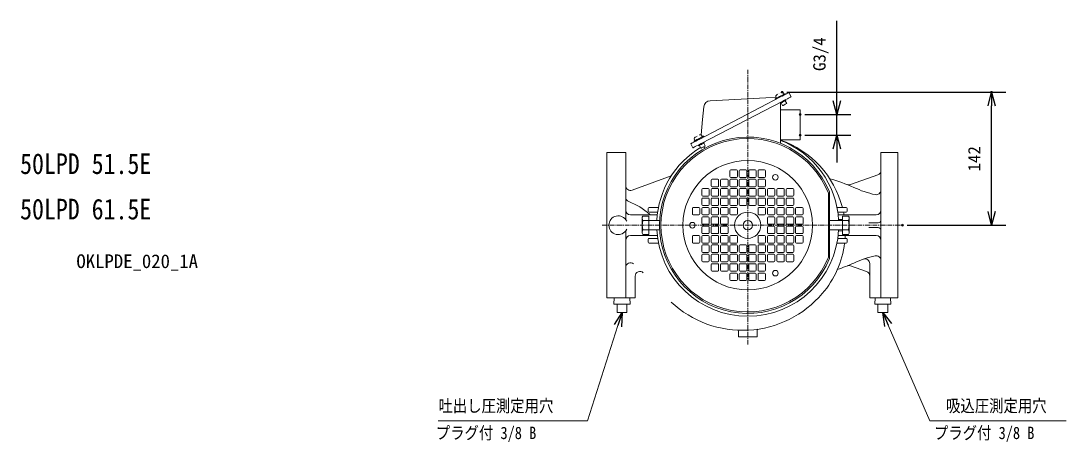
# Model space of a CAD drawing. Units: millimetres at full size. Extents: x -2521 to 910, y -642 to 642.
# Drawn here: x -769 to 345, y 116 to 565 of the extents above; entities that cross this region are included whole.
import ezdxf
from ezdxf.enums import TextEntityAlignment as Align

# ---------------------------------------------------------------- set-up
doc = ezdxf.new("R2010")
doc.units = ezdxf.units.MM
doc.header["$LTSCALE"] = 4
doc.header["$PDMODE"] = 32
doc.header["$PDSIZE"] = 2
doc.linetypes.add('USER1', pattern=[2, 1.25, -0.25, 0.25, -0.25])
doc.layers.add('0-0_0', color=7, linetype='Continuous')
doc.layers.add('0-1_SIZE', color=7, linetype='Continuous')
for name, color, linetype, lineweight in [('0-2_NOTE', 7, 'Continuous', 18), ('0-3_DETAIL', 7, 'Continuous', 18), ('0-4_Defpoints', 7, 'Continuous', 18)]:
    doc.layers.add(name, color=color, linetype=linetype, lineweight=lineweight)
doc.styles.add('ＭＳ ゴシック', font='')
doc.styles.get('ＭＳ ゴシック').set_extended_font_data('MS Gothic')

# ---------------------------------------------------------------- blocks, each defined once
blk = doc.blocks.new('_OPEN30')
at = {"layer": '0-0_0'}
blk.add_line((0, 0), (-1, 0), dxfattribs=at)
blk.add_lwpolyline([(-1, 0.2679), (0, 0), (-1, -0.2679)], dxfattribs=at)
blk = doc.blocks.new('D5')
at = {"layer": '0-1_SIZE'}
for p, q in [((957.362, 1131.343), (1190.562, 1131.343)), ((1175.562, 1004.179), (1175.562, 1116.843)), ((1085.562, 989.679), (1190.562, 989.679))]:
    blk.add_line(p, q, dxfattribs=at)
at = {"layer": '0-4_Defpoints'}
for p in [(952.362, 1131.343), (1175.562, 1131.343), (1080.562, 989.679)]:
    blk.add_point(p, dxfattribs=at)
at = {"layer": '0-1_SIZE', "xscale": 14.5, "yscale": 14.5}
for p, rotation in [((1175.562, 1131.343), 90), ((1175.562, 989.679), 270)]:
    blk.add_blockref('_OPEN30', p, dxfattribs=dict(at, rotation=rotation))
at = {"layer": '0-1_SIZE', "style": 'ＭＳ ゴシック'}
blk.add_text('142', height=13.2, rotation=90, dxfattribs=at).set_placement((1167.562, 1047.011), align=Align.BOTTOM_LEFT)
blk = doc.blocks.new('D8')
at = {"layer": '0-1_SIZE'}
for p, q in [((1010.543, 1122.187), (1010.543, 1207.467)), ((976.562, 1107.687), (1025.543, 1107.687)), ((1010.543, 1085.687), (1010.543, 1107.687)), ((976.562, 1085.687), (1025.543, 1085.687)), ((1010.543, 1071.187), (1010.543, 1056.687))]:
    blk.add_line(p, q, dxfattribs=at)
at = {"layer": '0-4_Defpoints'}
for p in [(971.562, 1107.687), (1010.543, 1107.687), (971.562, 1085.687)]:
    blk.add_point(p, dxfattribs=at)
at = {"layer": '0-1_SIZE', "xscale": 14.5, "yscale": 14.5}
for p, rotation in [((1010.543, 1107.687), 270), ((1010.543, 1085.687), 90)]:
    blk.add_blockref('_OPEN30', p, dxfattribs=dict(at, rotation=rotation))
at = {"layer": '0-1_SIZE', "style": 'ＭＳ ゴシック'}
blk.add_text('G3/4', height=13.2, rotation=90, dxfattribs=at).set_placement((1002.543, 1154.077), align=Align.BOTTOM_LEFT)

msp = doc.modelspace()

# ---------------------------------------------------------------- linework, layer by layer
at = {"layer": '0-2_NOTE', "color": 3}
for p, q in [((-132.826, 240.209), (-165.061, 138.686)), ((155.334, 240.727), (199.616, 138.686)), ((-324.352, 138.686), (-165.061, 138.686)), ((344.899, 138.686), (199.616, 138.686))]:
    msp.add_line(p, q, dxfattribs=at)
at = {"layer": '0-3_DETAIL', "color": 4, "linetype": 'USER1'}
for p, q in [((5.562, 220.175), (5.562, 512.827)), ((-149.438, 347.179), (170.562, 347.179))]:
    msp.add_line(p, q, dxfattribs=at)
at = {"layer": '0-3_DETAIL'}
for p, q in [((-46.322, 438.678), (40.605, 483.93)), ((42.913, 479.495), (-44.014, 434.243)), ((24.939, 482.855), (-34.355, 479.907)), ((35.897, 483.399), (24.939, 482.855)), ((35.283, 481.159), (34.913, 481.869)), ((36.244, 482.562), (35.489, 484.384)), ((38.311, 487.148), (38.248, 487.27)), ((39.149, 487.742), (39.212, 487.621)), ((41.01, 488.566), (41.016, 488.554)), ((43.167, 488.381), (44.227, 486.717)), ((45.547, 479.851), (47.07, 476.924)), ((45.557, 487.41), (45.927, 486.7)), ((-41.162, 473.433), (-42.534, 459.73)), ((40.562, 434.42), (40.562, 477.256)), ((40.562, 470.187), (61.562, 470.187)), ((42.635, 474.615), (41.111, 477.542)), ((61.562, 438.187), (61.562, 470.187)), ((-42.534, 459.73), (-44.159, 443.488)), ((-51.644, 435.908), (-52.014, 436.618)), ((-50.683, 437.31), (-51.438, 439.133)), ((-48.616, 441.897), (-48.679, 442.019)), ((-47.778, 442.491), (-47.715, 442.37)), ((-45.917, 443.315), (-45.911, 443.302)), ((-43.76, 443.13), (-42.7, 441.466)), ((-41.381, 434.599), (-39.857, 431.672)), ((-41.37, 442.159), (-41, 441.449)), ((61.562, 438.187), (40.562, 438.187)), ((-144.438, 424.679), (-144.438, 269.679)), ((-144.438, 424.679), (-124.438, 424.679)), ((-124.438, 424.679), (-124.438, 353.179)), ((-55.192, 434.061), (-52.884, 429.626)), ((-44.292, 429.364), (-45.816, 432.291)), ((165.562, 424.679), (165.562, 269.679)), ((-13.438, 405.176), (-13.438, 399.176)), ((-12.438, 406.176), (-6.438, 406.176)), ((-5.438, 405.176), (-5.438, 399.176)), ((-3.438, 405.179), (-3.438, 399.179)), ((-2.438, 406.179), (3.562, 406.179)), ((4.562, 405.179), (4.562, 399.179)), ((6.562, 405.179), (6.562, 399.179)), ((13.562, 406.179), (7.562, 406.179)), ((14.562, 405.179), (14.562, 399.179)), ((16.562, 405.176), (16.562, 399.176)), ((23.562, 406.176), (17.562, 406.176)), ((24.562, 405.176), (24.562, 399.176)), ((-117.728, 384.621), (-75.894, 399.847)), ((-33.438, 395.179), (-33.438, 389.179)), ((-32.438, 396.179), (-26.438, 396.179)), ((-25.438, 395.179), (-25.438, 389.179)), ((-23.438, 395.179), (-23.438, 389.179)), ((-22.438, 396.179), (-16.438, 396.179)), ((-15.438, 395.179), (-15.438, 389.179)), ((-13.438, 395.179), (-13.438, 389.179)), ((-12.438, 398.176), (-6.438, 398.176)), ((-12.438, 396.179), (-6.438, 396.179)), ((-5.438, 395.179), (-5.438, 389.179)), ((-3.438, 395.179), (-3.438, 389.179)), ((-2.438, 398.179), (3.562, 398.179)), ((-2.438, 396.179), (3.562, 396.179)), ((4.562, 395.179), (4.562, 389.179)), ((6.562, 395.179), (6.562, 389.179)), ((13.562, 398.179), (7.562, 398.179)), ((13.562, 396.179), (7.562, 396.179)), ((14.562, 395.179), (14.562, 389.179)), ((16.562, 395.179), (16.562, 389.179)), ((23.562, 398.176), (17.562, 398.176)), ((23.562, 396.179), (17.562, 396.179)), ((24.562, 395.179), (24.562, 389.179)), ((115.268, 390.425), (144.272, 400.981)), ((-43.438, 385.179), (-43.438, 379.179)), ((-42.438, 386.179), (-36.438, 386.179)), ((-35.438, 385.179), (-35.438, 379.179)), ((-33.438, 385.179), (-33.438, 379.179)), ((-32.438, 388.179), (-26.438, 388.179)), ((-32.438, 386.179), (-26.438, 386.179)), ((-25.438, 385.179), (-25.438, 379.179)), ((-23.438, 385.179), (-23.438, 379.179)), ((-22.438, 388.179), (-16.438, 388.179)), ((-22.438, 386.179), (-16.438, 386.179)), ((-15.438, 385.179), (-15.438, 379.179)), ((-13.438, 385.179), (-13.438, 379.179)), ((-12.438, 388.179), (-6.438, 388.179)), ((-12.438, 386.179), (-6.438, 386.179)), ((-5.438, 385.179), (-5.438, 379.179)), ((-3.438, 385.179), (-3.438, 379.179)), ((-2.438, 388.179), (3.562, 388.179)), ((-2.438, 386.179), (3.562, 386.179)), ((4.562, 385.179), (4.562, 379.179)), ((6.562, 385.179), (6.562, 379.179)), ((13.562, 388.179), (7.562, 388.179)), ((13.562, 386.179), (7.562, 386.179)), ((14.562, 385.179), (14.562, 379.179)), ((16.562, 385.179), (16.562, 379.179)), ((23.562, 388.179), (17.562, 388.179)), ((23.562, 386.179), (17.562, 386.179)), ((24.562, 385.179), (24.562, 379.179)), ((26.562, 385.179), (26.562, 379.179)), ((33.562, 386.179), (27.562, 386.179)), ((34.562, 385.179), (34.562, 379.179)), ((36.562, 385.179), (36.562, 379.179)), ((43.562, 386.179), (37.562, 386.179)), ((44.562, 379.179), (44.562, 385.179)), ((46.562, 385.179), (46.562, 379.179)), ((53.562, 386.179), (47.562, 386.179)), ((54.562, 379.179), (54.562, 385.179)), ((91.53, 313.138), (91.53, 381.212)), ((92.568, 311.601), (92.555, 382.79)), ((-43.438, 375.179), (-43.438, 369.179)), ((-42.438, 378.179), (-36.438, 378.179)), ((-42.438, 376.179), (-36.438, 376.179)), ((-42.438, 368.179), (-36.438, 368.179)), ((-35.438, 375.179), (-35.438, 369.179)), ((-33.438, 375.179), (-33.438, 369.179)), ((-32.438, 378.179), (-26.438, 378.179)), ((-32.438, 376.179), (-26.438, 376.179)), ((-32.438, 368.179), (-26.438, 368.179)), ((-25.438, 375.179), (-25.438, 369.179)), ((-23.438, 375.179), (-23.438, 369.179)), ((-22.438, 378.179), (-16.438, 378.179)), ((-22.438, 376.179), (-16.438, 376.179)), ((-22.438, 368.179), (-16.438, 368.179)), ((-15.438, 375.179), (-15.438, 369.179)), ((-13.438, 375.179), (-13.438, 369.179)), ((-12.438, 378.179), (-6.438, 378.179)), ((-12.438, 376.179), (-6.438, 376.179)), ((-12.438, 368.179), (-6.438, 368.179)), ((-5.438, 375.179), (-5.438, 369.179)), ((-3.438, 375.179), (-3.438, 369.179)), ((-2.438, 378.179), (3.562, 378.179)), ((-2.438, 376.179), (3.562, 376.179)), ((-2.438, 368.179), (3.562, 368.179)), ((4.562, 375.179), (4.562, 369.179)), ((6.562, 375.179), (6.562, 369.179)), ((13.562, 378.179), (7.562, 378.179)), ((13.562, 376.179), (7.562, 376.179)), ((13.562, 368.179), (7.562, 368.179)), ((14.562, 375.179), (14.562, 369.179)), ((16.562, 375.179), (16.562, 369.179)), ((23.562, 378.179), (17.562, 378.179)), ((23.562, 376.179), (17.562, 376.179)), ((23.562, 368.179), (17.562, 368.179)), ((24.562, 375.179), (24.562, 369.179)), ((26.562, 375.179), (26.562, 369.179)), ((33.562, 378.179), (27.562, 378.179)), ((33.562, 376.179), (27.562, 376.179)), ((33.562, 368.179), (27.562, 368.179)), ((34.562, 375.179), (34.562, 369.179)), ((36.562, 375.179), (36.562, 369.179)), ((37.562, 378.179), (43.562, 378.179)), ((43.562, 376.179), (37.562, 376.179)), ((43.562, 368.179), (37.562, 368.179)), ((44.562, 375.179), (44.562, 369.179)), ((46.562, 375.179), (46.562, 369.179)), ((53.562, 378.179), (47.562, 378.179)), ((53.562, 376.179), (47.562, 376.179)), ((53.562, 368.179), (47.562, 368.179)), ((54.562, 375.179), (54.562, 369.179)), ((-119.438, 358.179), (-90.813, 358.179)), ((-100.438, 365.179), (-100.438, 362.179)), ((-99.938, 337.375), (-99.938, 356.975)), ((-89.559, 366.179), (-99.438, 366.179)), ((-90.423, 361.179), (-99.438, 361.179)), ((-99.078, 358.862), (-97.84, 358.179)), ((-53.436, 365.179), (-53.436, 359.179)), ((-52.436, 366.179), (-46.436, 366.179)), ((-52.436, 358.179), (-46.436, 358.179)), ((-45.436, 365.179), (-45.436, 359.179)), ((-43.438, 365.179), (-43.438, 359.179)), ((-42.438, 366.179), (-36.438, 366.179)), ((-42.438, 358.179), (-36.438, 358.179)), ((-35.438, 365.179), (-35.438, 359.179)), ((-33.438, 365.179), (-33.438, 359.179)), ((-32.438, 366.179), (-26.438, 366.179)), ((-32.438, 358.179), (-26.438, 358.179)), ((-25.438, 365.179), (-25.438, 359.179)), ((-23.438, 365.179), (-23.438, 359.179)), ((-22.438, 366.179), (-16.438, 366.179)), ((-22.438, 358.179), (-16.438, 358.179)), ((-15.438, 365.179), (-15.438, 359.179)), ((-13.438, 365.179), (-13.438, 359.179)), ((-12.438, 366.179), (-6.438, 366.179)), ((-12.438, 358.179), (-6.438, 358.179)), ((-5.438, 365.179), (-5.438, 359.179)), ((16.562, 365.179), (16.562, 359.179)), ((23.562, 366.179), (17.562, 366.179)), ((23.562, 358.179), (17.562, 358.179)), ((24.562, 365.179), (24.562, 359.179)), ((26.562, 365.179), (26.562, 359.179)), ((33.562, 366.179), (27.562, 366.179)), ((33.562, 358.179), (27.562, 358.179)), ((34.562, 365.179), (34.562, 359.179)), ((36.562, 365.179), (36.562, 359.179)), ((43.562, 366.179), (37.562, 366.179)), ((43.562, 358.179), (37.562, 358.179)), ((44.562, 365.179), (44.562, 359.179)), ((46.562, 365.179), (46.562, 359.179)), ((53.562, 366.179), (47.562, 366.179)), ((53.562, 358.179), (47.562, 358.179)), ((54.562, 365.179), (54.562, 359.179)), ((56.559, 365.179), (56.559, 359.179)), ((63.559, 366.179), (57.559, 366.179)), ((63.559, 358.179), (57.559, 358.179)), ((64.559, 365.179), (64.559, 359.179)), ((100.683, 366.179), (110.562, 366.179)), ((101.546, 361.179), (110.562, 361.179)), ((101.936, 358.179), (142.562, 358.179)), ((106.562, 356.975), (106.562, 337.375)), ((112.811, 356.975), (106.562, 356.975)), ((111.562, 365.179), (111.562, 362.179)), ((113.562, 355.675), (112.811, 356.975)), ((-106.188, 352.097), (-99.938, 352.097)), ((-99.438, 352.175), (-88.306, 352.175)), ((-43.438, 355.179), (-43.438, 349.179)), ((-42.438, 356.179), (-36.438, 356.179)), ((-42.438, 348.179), (-36.438, 348.179)), ((-42.438, 346.179), (-36.438, 346.179)), ((-35.438, 355.179), (-35.438, 349.179)), ((-33.438, 355.179), (-33.438, 349.179)), ((-32.438, 356.179), (-26.438, 356.179)), ((-32.438, 348.179), (-26.438, 348.179)), ((-32.438, 346.179), (-26.438, 346.179)), ((-25.438, 355.179), (-25.438, 349.179)), ((-23.438, 355.179), (-23.438, 349.179)), ((-22.438, 356.179), (-16.438, 356.179)), ((-22.438, 348.179), (-16.438, 348.179)), ((-22.438, 346.179), (-16.438, 346.179)), ((-15.438, 355.179), (-15.438, 349.179)), ((26.562, 355.179), (26.562, 349.179)), ((33.562, 356.179), (27.562, 356.179)), ((33.562, 348.179), (27.562, 348.179)), ((33.562, 346.179), (27.562, 346.179)), ((34.562, 355.179), (34.562, 349.179)), ((36.562, 355.179), (36.562, 349.179)), ((43.562, 356.179), (37.562, 356.179)), ((43.562, 348.179), (37.562, 348.179)), ((43.562, 346.179), (37.562, 346.179)), ((44.562, 355.179), (44.562, 349.179)), ((46.562, 355.179), (46.562, 349.179)), ((53.562, 356.179), (47.562, 356.179)), ((53.562, 348.179), (47.562, 348.179)), ((53.562, 346.179), (47.562, 346.179)), ((54.562, 355.179), (54.562, 349.179)), ((56.562, 355.179), (56.562, 349.179)), ((63.562, 356.179), (57.562, 356.179)), ((63.562, 348.179), (57.562, 348.179)), ((63.562, 346.179), (57.562, 346.179)), ((64.562, 355.179), (64.562, 349.179)), ((94.981, 352.179), (92.561, 352.179)), ((106.062, 352.175), (92.561, 352.175)), ((106.562, 353.325), (102.362, 353.398)), ((112.811, 352.097), (106.562, 352.097)), ((134.562, 349.679), (144.562, 349.679)), ((-124.438, 341.179), (-124.438, 269.679)), ((-119.438, 336.179), (-90.813, 336.179)), ((-106.938, 338.675), (-106.188, 337.375)), ((-106.188, 342.252), (-99.938, 342.252)), ((-106.188, 337.375), (-99.938, 337.375)), ((-99.438, 342.175), (-88.305, 342.175)), ((-53.436, 329.179), (-53.436, 335.179)), ((-52.436, 336.179), (-46.436, 336.179)), ((-45.436, 329.179), (-45.436, 335.179)), ((-43.438, 339.179), (-43.438, 345.179)), ((-43.438, 329.179), (-43.438, 335.179)), ((-42.438, 338.179), (-36.438, 338.179)), ((-42.438, 336.179), (-36.438, 336.179)), ((-35.438, 339.179), (-35.438, 345.179)), ((-35.438, 329.179), (-35.438, 335.179)), ((-33.438, 339.179), (-33.438, 345.179)), ((-33.438, 329.179), (-33.438, 335.179)), ((-32.438, 338.179), (-26.438, 338.179)), ((-32.438, 336.179), (-26.438, 336.179)), ((-25.438, 339.179), (-25.438, 345.179)), ((-25.438, 329.179), (-25.438, 335.179)), ((-23.438, 339.179), (-23.438, 345.179)), ((-23.438, 329.179), (-23.438, 335.179)), ((-22.438, 338.179), (-16.438, 338.179)), ((-22.438, 336.179), (-16.438, 336.179)), ((-15.438, 339.179), (-15.438, 345.179)), ((-15.438, 329.179), (-15.438, 335.179)), ((-13.438, 329.179), (-13.438, 335.179)), ((-12.438, 336.179), (-6.438, 336.179)), ((-5.438, 329.179), (-5.438, 335.179)), ((16.562, 329.179), (16.562, 335.179)), ((23.562, 336.179), (17.562, 336.179)), ((24.562, 329.179), (24.562, 335.179)), ((26.562, 339.179), (26.562, 345.179)), ((26.562, 329.179), (26.562, 335.179)), ((33.562, 338.179), (27.562, 338.179)), ((33.562, 336.179), (27.562, 336.179)), ((34.562, 339.179), (34.562, 345.179)), ((34.562, 329.179), (34.562, 335.179)), ((36.562, 339.179), (36.562, 345.179)), ((36.562, 329.179), (36.562, 335.179)), ((43.562, 338.179), (37.562, 338.179)), ((43.562, 336.179), (37.562, 336.179)), ((44.562, 339.179), (44.562, 345.179)), ((44.562, 329.179), (44.562, 335.179)), ((46.562, 339.179), (46.562, 345.179)), ((46.562, 329.179), (46.562, 335.179)), ((53.562, 338.179), (47.562, 338.179)), ((53.562, 336.179), (47.562, 336.179)), ((54.562, 339.179), (54.562, 345.179)), ((54.562, 329.179), (54.562, 335.179)), ((56.559, 329.179), (56.559, 335.179)), ((56.562, 339.179), (56.562, 345.179)), ((63.559, 336.179), (57.559, 336.179)), ((63.562, 338.179), (57.562, 338.179)), ((64.559, 329.179), (64.559, 335.179)), ((64.562, 339.179), (64.562, 345.179)), ((94.981, 342.179), (92.563, 342.179)), ((106.062, 342.175), (92.563, 342.175)), ((101.936, 336.179), (142.562, 336.179)), ((102.363, 340.977), (106.562, 341.05)), ((112.811, 342.252), (106.562, 342.252)), ((134.562, 344.679), (144.562, 344.679)), ((-100.438, 329.179), (-100.438, 332.179)), ((-90.423, 333.179), (-99.438, 333.179)), ((-89.559, 328.179), (-99.438, 328.179)), ((-52.436, 328.179), (-46.436, 328.179)), ((-43.438, 325.179), (-43.438, 319.179)), ((-42.438, 328.179), (-36.438, 328.179)), ((-42.438, 326.179), (-36.438, 326.179)), ((-35.438, 319.179), (-35.438, 325.179)), ((-33.438, 319.179), (-33.438, 325.179)), ((-32.438, 328.179), (-26.438, 328.179)), ((-32.438, 326.179), (-26.438, 326.179)), ((-25.438, 319.179), (-25.438, 325.179)), ((-23.438, 319.179), (-23.438, 325.179)), ((-22.438, 328.179), (-16.438, 328.179)), ((-22.438, 326.179), (-16.438, 326.179)), ((-15.438, 319.179), (-15.438, 325.179)), ((-13.438, 319.179), (-13.438, 325.179)), ((-12.438, 328.179), (-6.438, 328.179)), ((-12.438, 326.179), (-6.438, 326.179)), ((-5.438, 319.179), (-5.438, 325.179)), ((-3.438, 319.179), (-3.438, 325.179)), ((-2.438, 326.179), (3.562, 326.179)), ((4.562, 319.179), (4.562, 325.179)), ((6.562, 319.179), (6.562, 325.179)), ((13.562, 326.179), (7.562, 326.179)), ((14.562, 319.179), (14.562, 325.179)), ((16.562, 319.179), (16.562, 325.179)), ((23.562, 328.179), (17.562, 328.179)), ((23.562, 326.179), (17.562, 326.179)), ((24.562, 319.179), (24.562, 325.179)), ((26.562, 319.179), (26.562, 325.179)), ((33.562, 328.179), (27.562, 328.179)), ((33.562, 326.179), (27.562, 326.179)), ((34.562, 319.179), (34.562, 325.179)), ((36.562, 319.179), (36.562, 325.179)), ((43.562, 328.179), (37.562, 328.179)), ((43.562, 326.179), (37.562, 326.179)), ((44.562, 319.179), (44.562, 325.179)), ((46.562, 319.179), (46.562, 325.179)), ((53.562, 328.179), (47.562, 328.179)), ((53.562, 326.179), (47.562, 326.179)), ((54.562, 319.179), (54.562, 325.179)), ((63.559, 328.179), (57.559, 328.179)), ((100.683, 328.179), (110.562, 328.179)), ((101.546, 333.179), (110.562, 333.179)), ((111.562, 329.179), (111.562, 332.179)), ((-43.438, 315.179), (-43.438, 309.179)), ((-42.438, 318.179), (-36.438, 318.179)), ((-36.438, 316.179), (-42.438, 316.179)), ((-35.438, 309.179), (-35.438, 315.179)), ((-33.438, 309.179), (-33.438, 315.179)), ((-32.438, 318.179), (-26.438, 318.179)), ((-32.438, 316.179), (-26.438, 316.179)), ((-25.438, 309.179), (-25.438, 315.179)), ((-23.438, 309.179), (-23.438, 315.179)), ((-22.438, 318.179), (-16.438, 318.179)), ((-22.438, 316.179), (-16.438, 316.179)), ((-15.438, 309.179), (-15.438, 315.179)), ((-13.438, 309.179), (-13.438, 315.179)), ((-12.438, 318.179), (-6.438, 318.179)), ((-12.438, 316.179), (-6.438, 316.179)), ((-5.438, 309.179), (-5.438, 315.179)), ((-3.438, 309.179), (-3.438, 315.179)), ((-2.438, 318.179), (3.562, 318.179)), ((-2.438, 316.179), (3.562, 316.179)), ((4.562, 309.179), (4.562, 315.179)), ((6.562, 309.179), (6.562, 315.179)), ((13.562, 318.179), (7.562, 318.179)), ((13.562, 316.179), (7.562, 316.179)), ((14.562, 309.179), (14.562, 315.179)), ((16.562, 309.179), (16.562, 315.179)), ((23.562, 318.179), (17.562, 318.179)), ((23.562, 316.179), (17.562, 316.179)), ((24.562, 309.179), (24.562, 315.179)), ((26.562, 309.179), (26.562, 315.179)), ((33.562, 318.179), (27.562, 318.179)), ((33.562, 316.179), (27.562, 316.179)), ((34.562, 309.179), (34.562, 315.179)), ((36.562, 309.179), (36.562, 315.179)), ((43.562, 318.179), (37.562, 318.179)), ((43.562, 316.179), (37.562, 316.179)), ((44.562, 309.179), (44.562, 315.179)), ((46.562, 309.179), (46.562, 315.179)), ((53.562, 318.179), (47.562, 318.179)), ((53.562, 316.179), (47.562, 316.179)), ((54.562, 309.179), (54.562, 315.179)), ((-42.438, 308.179), (-36.438, 308.179)), ((-33.438, 299.179), (-33.438, 305.179)), ((-32.438, 308.179), (-26.438, 308.179)), ((-32.438, 306.179), (-26.438, 306.179)), ((-25.438, 299.179), (-25.438, 305.179)), ((-23.438, 299.179), (-23.438, 305.179)), ((-22.438, 308.179), (-16.438, 308.179)), ((-22.438, 306.179), (-16.438, 306.179)), ((-15.438, 299.179), (-15.438, 305.179)), ((-13.438, 299.179), (-13.438, 305.179)), ((-12.438, 308.179), (-6.438, 308.179)), ((-12.438, 306.179), (-6.438, 306.179)), ((-5.438, 299.179), (-5.438, 305.179)), ((-3.438, 299.179), (-3.438, 305.179)), ((-2.438, 308.179), (3.562, 308.179)), ((-2.438, 306.179), (3.562, 306.179)), ((4.562, 299.179), (4.562, 305.179)), ((6.562, 299.179), (6.562, 305.179)), ((13.562, 308.179), (7.562, 308.179)), ((13.562, 306.179), (7.562, 306.179)), ((14.562, 299.179), (14.562, 305.179)), ((16.562, 299.179), (16.562, 305.179)), ((23.562, 308.179), (17.562, 308.179)), ((23.562, 306.179), (17.562, 306.179)), ((24.562, 299.179), (24.562, 305.179)), ((33.562, 308.179), (27.562, 308.179)), ((43.562, 308.179), (37.562, 308.179)), ((53.562, 308.179), (47.562, 308.179)), ((115.268, 303.933), (132.272, 297.744)), ((135.562, 306.319), (135.562, 269.679)), ((-114.438, 292.929), (-114.438, 269.679)), ((-32.438, 298.179), (-26.438, 298.179)), ((-22.438, 298.179), (-16.438, 298.179)), ((-13.438, 289.181), (-13.438, 295.181)), ((-12.438, 298.179), (-6.438, 298.179)), ((-12.438, 296.181), (-6.438, 296.181)), ((-5.438, 289.181), (-5.438, 295.181)), ((-3.438, 289.179), (-3.438, 295.179)), ((-2.438, 298.179), (3.562, 298.179)), ((-2.438, 296.179), (3.562, 296.179)), ((4.562, 289.179), (4.562, 295.179)), ((6.562, 289.179), (6.562, 295.179)), ((13.562, 298.179), (7.562, 298.179)), ((13.562, 296.179), (7.562, 296.179)), ((14.562, 289.179), (14.562, 295.179)), ((16.562, 289.181), (16.562, 295.181)), ((23.562, 298.179), (17.562, 298.179)), ((23.562, 296.181), (17.562, 296.181)), ((24.562, 289.181), (24.562, 295.181)), ((-12.438, 288.181), (-6.438, 288.181)), ((-2.438, 288.179), (3.562, 288.179)), ((13.562, 288.179), (7.562, 288.179)), ((23.562, 288.181), (17.562, 288.181)), ((-144.438, 269.679), (-114.438, 269.679)), ((-136.769, 269.679), (-136.977, 263.029)), ((-120.107, 269.679), (-119.9, 263.029)), ((165.562, 269.679), (135.562, 269.679)), ((141.231, 269.679), (141.023, 263.029)), ((157.893, 269.679), (158.1, 263.029)), ((-119.9, 263.029), (-136.977, 263.029)), ((-133.651, 254.029), (-133.651, 263.029)), ((-123.226, 254.029), (-123.226, 263.029)), ((158.1, 263.029), (141.023, 263.029)), ((144.349, 254.029), (144.349, 263.029)), ((154.774, 254.029), (154.774, 263.029)), ((-123.226, 254.029), (-133.651, 254.029)), ((154.774, 254.029), (144.349, 254.029)), ((-4.438, 228.273), (-4.438, 234.286))]:
    msp.add_line(p, q, dxfattribs=at)
for points in [[(34.913, 481.869), (35.068, 481.949), (35.523, 482.186), (36.252, 482.566), (37.212, 483.066), (38.348, 483.657), (39.594, 484.305), (40.877, 484.973), (42.123, 485.622), (43.259, 486.213), (44.219, 486.713), (44.948, 487.093), (45.403, 487.329), (45.557, 487.41)], [(37.359, 486.812), (36.581, 486.245), (36.575, 486.257)], [(40.446, 477.196), (40.486, 477.216), (40.794, 477.377), (41.377, 477.68), (42.171, 478.094), (43.091, 478.573), (44.037, 479.065), (44.906, 479.517), (45.604, 479.881), (46.056, 480.116), (46.212, 480.197)], [(42.913, 479.495), (44.644, 480.396), (46.308, 481.262), (47.841, 482.06), (49.186, 482.76), (50.289, 483.334), (51.108, 483.761), (51.613, 484.024), (51.784, 484.112), (49.475, 488.547), (49.304, 488.459), (48.8, 488.196), (47.98, 487.769), (46.877, 487.195), (45.533, 486.495), (43.999, 485.697), (42.335, 484.831), (40.605, 483.93)], [(42.635, 474.615), (42.785, 474.693), (43.214, 474.916), (43.864, 475.255), (44.648, 475.663), (45.46, 476.085), (46.189, 476.465), (46.738, 476.751), (47.033, 476.904), (47.07, 476.924)], [(-46.322, 438.678), (-48.053, 437.778), (-49.717, 436.911), (-51.25, 436.113), (-52.594, 435.413), (-53.698, 434.839), (-54.517, 434.412), (-55.022, 434.15), (-55.192, 434.061)], [(-52.014, 436.618), (-51.859, 436.698), (-51.404, 436.935), (-50.675, 437.314), (-49.715, 437.814), (-48.579, 438.406), (-47.333, 439.054), (-46.05, 439.722), (-44.805, 440.371), (-43.668, 440.962), (-42.708, 441.462), (-41.979, 441.841), (-41.524, 442.078), (-41.37, 442.159)], [(-49.568, 441.56), (-50.346, 440.993), (-50.352, 441.006)], [(-46.481, 431.944), (-46.442, 431.965), (-46.133, 432.125), (-45.551, 432.429), (-44.756, 432.842), (-43.836, 433.321), (-42.89, 433.813), (-42.021, 434.266), (-41.323, 434.629), (-40.871, 434.864), (-40.715, 434.946)], [(-52.884, 429.626), (-52.713, 429.715), (-52.209, 429.977), (-51.389, 430.404), (-50.286, 430.978), (-48.942, 431.678), (-47.408, 432.476), (-45.744, 433.343), (-44.014, 434.243)], [(-44.292, 429.364), (-44.142, 429.442), (-43.713, 429.665), (-43.063, 430.003), (-42.279, 430.411), (-41.467, 430.834), (-40.738, 431.214), (-40.189, 431.499), (-39.895, 431.653), (-39.857, 431.672)], [(165.562, 424.679), (147.562, 424.679), (147.562, 269.679)], [(-106.938, 338.675), (-106.938, 355.675), (-106.188, 356.975), (-99.938, 356.975)], [(113.562, 355.675), (113.562, 338.675), (112.811, 337.375), (106.562, 337.375)], [(-4.438, 228.273), (15.562, 228.273), (15.562, 235.339)]]:
    msp.add_lwpolyline(points, dxfattribs=at)
for centre, radius in [((5.562, 347.179), 69), ((35.062, 398.274), 3), ((5.562, 347.179), 14), ((-53.438, 347.179), 3), ((5.562, 347.179), 5), ((35.062, 296.083), 3)]:
    msp.add_circle(centre, radius, dxfattribs=at)
for centre, radius, start, end in [((-33.998, 472.716), 7.2, 92.84548, 174.28432), ((36.413, 484.767), 1, 135.4358, 202.5), ((42.825, 478.452), 10, 128.69089, 135.4358), ((43.819, 478.969), 10, 99.5642, 106.31048), ((42.323, 487.844), 1, 32.5, 99.5642), ((47.986, 481.121), 2, 180.75632, 207.5), ((38.672, 476.272), 2, 27.5, 54.24368), ((5.562, 347.179), 94, 22.2624, 337.7598), ((5.563, 347.175), 92.46, 21.60013, 338.39987), ((-50.514, 439.516), 1, 135.4358, 202.5), ((-44.102, 433.2), 10, 128.69089, 135.4358), ((-43.108, 433.718), 10, 99.5642, 106.31048), ((-44.604, 442.593), 1, 32.5, 99.5642), ((-38.941, 435.869), 2, 180.72303, 207.5), ((6.93, 340.883), 102.635, 14.26845, 70.87182), ((5.562, 347.179), 97, 2.95237, 68.84914), ((5.562, 347.179), 97, 121.20714, 177.04763), ((-48.255, 431.021), 2, 27.5, 54.24368), ((-35.069, 434.387), 7.2, 209.07091, 224.90121), ((-12.438, 405.176), 1, 90, 180), ((-6.438, 405.176), 1, 0, 90), ((-2.438, 405.179), 1, 90, 180), ((3.562, 405.179), 1, 0, 90), ((7.562, 405.179), 1, 90, 180), ((13.562, 405.179), 1, 0, 90), ((17.562, 405.176), 1, 90, 180), ((23.562, 405.176), 1, 0, 90), ((142.562, 405.68), 5, 290, 360), ((-32.438, 395.179), 1, 90, 180), ((-26.438, 395.179), 1, 0, 90), ((-22.438, 395.179), 1, 90, 180), ((-16.438, 395.179), 1, 0, 90), ((-12.438, 399.176), 1, 180, 270), ((-12.438, 395.179), 1, 90, 180), ((-6.438, 399.176), 1, 270, 0), ((-6.438, 395.179), 1, 0, 90), ((-2.438, 399.179), 1, 180, 270), ((-2.438, 395.179), 1, 90, 180), ((3.562, 399.179), 1, 270, 0), ((3.562, 395.179), 1, 0, 90), ((7.562, 399.179), 1, 180, 270), ((7.562, 395.179), 1, 90, 180), ((13.562, 399.179), 1, 270, 0), ((13.562, 395.179), 1, 0, 90), ((17.562, 399.176), 1, 180, 270), ((17.562, 395.179), 1, 90, 180), ((23.562, 399.176), 1, 270, 0), ((23.562, 395.179), 1, 0, 90), ((113.558, 395.123), 5, 247.90529, 290), ((-119.438, 389.319), 5, 180, 290), ((-42.438, 385.179), 1, 90, 180), ((-42.438, 379.179), 1, 180, 270), ((-36.438, 385.179), 1, 0, 90), ((-36.438, 379.179), 1, 270, 0), ((-32.438, 389.179), 1, 180, 270), ((-32.438, 385.179), 1, 90, 180), ((-32.438, 379.179), 1, 180, 270), ((-26.438, 389.179), 1, 270, 0), ((-26.438, 385.179), 1, 0, 90), ((-26.438, 379.179), 1, 270, 0), ((-22.438, 389.179), 1, 180, 270), ((-22.438, 385.179), 1, 90, 180), ((-22.438, 379.179), 1, 180, 270), ((-16.438, 389.179), 1, 270, 0), ((-16.438, 385.179), 1, 0, 90), ((-16.438, 379.179), 1, 270, 0), ((-12.438, 389.179), 1, 180, 270), ((-12.438, 385.179), 1, 90, 180), ((-12.438, 379.179), 1, 180, 270), ((-6.438, 389.179), 1, 270, 0), ((-6.438, 385.179), 1, 0, 90), ((-6.438, 379.179), 1, 270, 0), ((-2.438, 389.179), 1, 180, 270), ((-2.438, 385.179), 1, 90, 180), ((-2.438, 379.179), 1, 180, 270), ((3.562, 389.179), 1, 270, 0), ((3.562, 385.179), 1, 0, 90), ((3.562, 379.179), 1, 270, 0), ((7.562, 389.179), 1, 180, 270), ((7.562, 385.179), 1, 90, 180), ((7.562, 379.179), 1, 180, 270), ((13.562, 389.179), 1, 270, 0), ((13.562, 385.179), 1, 0, 90), ((13.562, 379.179), 1, 270, 0), ((17.562, 389.179), 1, 180, 270), ((17.562, 385.179), 1, 90, 180), ((17.562, 379.179), 1, 180, 270), ((23.562, 389.179), 1, 270, 0), ((23.562, 385.179), 1, 0, 90), ((23.562, 379.179), 1, 270, 0), ((27.562, 385.179), 1, 90, 180), ((27.562, 379.179), 1, 180, 270), ((33.562, 385.179), 1, 0, 90), ((33.562, 379.179), 1, 270, 0), ((37.562, 385.179), 1, 90, 180), ((37.562, 379.179), 1, 180, 270), ((43.562, 385.179), 1, 0, 90), ((43.562, 379.179), 1, 270, 0), ((47.562, 385.179), 1, 90, 180), ((47.562, 379.179), 1, 180, 270), ((53.562, 385.179), 1, 0, 90), ((53.562, 379.179), 1, 270, 0), ((142.562, 384.631), 5, 257.4626, 0.00001), ((-119.438, 377.099), 5, 180, 248.66168), ((-148.135, 303.642), 73.863, 48.38262, 68.66168), ((-42.438, 375.179), 1, 90, 180), ((-42.438, 369.179), 1, 180, 270), ((-36.438, 375.179), 1, 0, 90), ((-36.438, 369.179), 1, 270, 0), ((-32.438, 375.179), 1, 90, 180), ((-32.438, 369.179), 1, 180, 270), ((-26.438, 375.179), 1, 0, 90), ((-26.438, 369.179), 1, 270, 0), ((-22.438, 375.179), 1, 90, 180), ((-22.438, 369.179), 1, 180, 270), ((-16.438, 375.179), 1, 0, 90), ((-16.438, 369.179), 1, 270, 0), ((-12.438, 375.179), 1, 90, 180), ((-12.438, 369.179), 1, 180, 270), ((-6.438, 375.179), 1, 0, 90), ((-6.438, 369.179), 1, 270, 0), ((-2.438, 375.179), 1, 90, 180), ((-2.438, 369.179), 1, 180, 270), ((3.562, 375.179), 1, 0, 90), ((3.562, 369.179), 1, 270, 0), ((7.562, 375.179), 1, 90, 180), ((7.562, 369.179), 1, 180, 270), ((13.562, 375.179), 1, 0, 90), ((13.562, 369.179), 1, 270, 0), ((17.562, 375.179), 1, 90, 180), ((17.562, 369.179), 1, 180, 270), ((23.562, 375.179), 1, 0, 90), ((23.562, 369.179), 1, 270, 0), ((27.562, 375.179), 1, 90, 180), ((27.562, 369.179), 1, 180, 270), ((33.562, 375.179), 1, 0, 90), ((33.562, 369.179), 1, 270, 0), ((37.562, 375.179), 1, 90, 180), ((37.562, 369.179), 1, 180, 270), ((43.562, 375.179), 1, 0, 90), ((43.562, 369.179), 1, 270, 0), ((47.562, 375.179), 1, 90, 180), ((47.562, 369.179), 1, 180, 270), ((53.562, 375.179), 1, 0, 90), ((53.562, 369.179), 1, 270, 0), ((-132.438, 347.179), 10, 25.84193, 334.15807), ((-119.438, 363.179), 5, 180, 270), ((-99.438, 365.179), 1, 90, 180), ((-99.438, 362.179), 1, 180, 270), ((-52.436, 365.179), 1, 90, 180), ((-52.436, 359.179), 1, 180, 270), ((-46.436, 365.179), 1, 0, 90), ((-46.436, 359.179), 1, 270, 0), ((-42.438, 365.179), 1, 90, 180), ((-42.438, 359.179), 1, 180, 270), ((-36.438, 365.179), 1, 0, 90), ((-36.438, 359.179), 1, 270, 0), ((-32.438, 365.179), 1, 90, 180), ((-32.438, 359.179), 1, 180, 270), ((-26.438, 365.179), 1, 0, 90), ((-26.438, 359.179), 1, 270, 0), ((-22.438, 365.179), 1, 90, 180), ((-22.438, 359.179), 1, 180, 270), ((-16.438, 365.179), 1, 0, 90), ((-16.438, 359.179), 1, 270, 0), ((-12.438, 365.179), 1, 90, 180), ((-12.438, 359.179), 1, 180, 270), ((-6.438, 365.179), 1, 0, 90), ((-6.438, 359.179), 1, 270, 0), ((17.562, 365.179), 1, 90, 180), ((17.562, 359.179), 1, 180, 270), ((23.562, 365.179), 1, 0, 90), ((23.562, 359.179), 1, 270, 0), ((27.562, 365.179), 1, 90, 180), ((27.562, 359.179), 1, 180, 270), ((33.562, 365.179), 1, 0, 90), ((33.562, 359.179), 1, 270, 0), ((37.562, 365.179), 1, 90, 180), ((37.562, 359.179), 1, 180, 270), ((43.562, 365.179), 1, 0, 90), ((43.562, 359.179), 1, 270, 0), ((47.562, 365.179), 1, 90, 180), ((47.562, 359.179), 1, 180, 270), ((53.562, 365.179), 1, 0, 90), ((53.562, 359.179), 1, 270, 0), ((57.559, 365.179), 1, 90, 180), ((57.559, 359.179), 1, 180, 270), ((63.559, 365.179), 1, 0, 90), ((63.559, 359.179), 1, 270, 0), ((6.93, 340.883), 102.635, 9.70173, 11.40536), ((110.562, 365.179), 1, 0, 90), ((110.562, 362.179), 1, 270, 0), ((142.562, 363.179), 5, 270, 0), ((-102.601, 354.536), 4.337, 179.85207, 214.21341), ((-90.421, 347.175), 16.517, 162.66126, 197.33874), ((-99.438, 352.675), 0.5, 180, 270), ((-42.438, 355.179), 1, 90, 180), ((-42.438, 349.179), 1, 180, 270), ((-42.438, 345.179), 1, 90, 180), ((-36.438, 355.179), 1, 0, 90), ((-36.438, 349.179), 1, 270, 0), ((-36.438, 345.179), 1, 0, 90), ((-32.438, 355.179), 1, 90, 180), ((-32.438, 349.179), 1, 180, 270), ((-32.438, 345.179), 1, 90, 180), ((-26.438, 355.179), 1, 0, 90), ((-26.438, 349.179), 1, 270, 0), ((-26.438, 345.179), 1, 0, 90), ((-22.438, 355.179), 1, 90, 180), ((-22.438, 349.179), 1, 180, 270), ((-22.438, 345.179), 1, 90, 180), ((-16.438, 355.179), 1, 0, 90), ((-16.438, 349.179), 1, 270, 0), ((-16.438, 345.179), 1, 0, 90), ((27.562, 355.179), 1, 90, 180), ((27.562, 349.179), 1, 180, 270), ((27.562, 345.179), 1, 90, 180), ((33.562, 355.179), 1, 0, 90), ((33.562, 349.179), 1, 270, 0), ((33.562, 345.179), 1, 0, 90), ((37.562, 355.179), 1, 90, 180), ((37.562, 349.179), 1, 180, 270), ((37.562, 345.179), 1, 90, 180), ((43.562, 355.179), 1, 0, 90), ((43.562, 349.179), 1, 270, 0), ((43.562, 345.179), 1, 0, 90), ((47.562, 355.179), 1, 90, 180), ((47.562, 349.179), 1, 180, 270), ((47.562, 345.179), 1, 90, 180), ((53.562, 355.179), 1, 0, 90), ((53.562, 349.179), 1, 270, 0), ((53.562, 345.179), 1, 0, 90), ((57.562, 355.179), 1, 90, 180), ((57.562, 349.179), 1, 180, 270), ((57.562, 345.179), 1, 90, 180), ((63.562, 355.179), 1, 0, 90), ((63.562, 349.179), 1, 270, 0), ((63.562, 345.179), 1, 0, 90), ((106.062, 352.675), 0.5, 270, 0), ((109.224, 354.536), 4.337, 325.78659, 0.14793), ((97.044, 347.175), 16.517, 342.66126, 17.33874), ((144.562, 352.679), 3, 270, 0), ((-119.438, 331.179), 5, 90, 180), ((-102.601, 339.813), 4.337, 145.78659, 180.14793), ((-99.438, 341.675), 0.5, 90, 180), ((5.562, 347.179), 97, 182.95703, 357.04297), ((-52.436, 335.179), 1, 90, 180), ((-46.436, 335.179), 1, 0, 90), ((-42.438, 339.179), 1, 180, 270), ((-42.438, 335.179), 1, 90, 180), ((-36.438, 339.179), 1, 270, 0), ((-36.438, 335.179), 1, 0, 90), ((-32.438, 339.179), 1, 180, 270), ((-32.438, 335.179), 1, 90, 180), ((-26.438, 339.179), 1, 270, 0), ((-26.438, 335.179), 1, 0, 90), ((-22.438, 339.179), 1, 180, 270), ((-22.438, 335.179), 1, 90, 180), ((-16.438, 339.179), 1, 270, 0), ((-16.438, 335.179), 1, 0, 90), ((-12.438, 335.179), 1, 90, 180), ((-6.438, 335.179), 1, 0, 90), ((17.562, 335.179), 1, 90, 180), ((23.562, 335.179), 1, 0, 90), ((27.562, 339.179), 1, 180, 270), ((27.562, 335.179), 1, 90, 180), ((33.562, 339.179), 1, 270, 0), ((33.562, 335.179), 1, 0, 90), ((37.562, 339.179), 1, 180, 270), ((37.562, 335.179), 1, 90, 180), ((43.562, 339.179), 1, 270, 0), ((43.562, 335.179), 1, 0, 90), ((47.562, 339.179), 1, 180, 270), ((47.562, 335.179), 1, 90, 180), ((53.562, 339.179), 1, 270, 0), ((53.562, 335.179), 1, 0, 90), ((57.559, 335.179), 1, 90, 180), ((57.562, 339.179), 1, 180, 270), ((63.559, 335.179), 1, 0, 90), ((63.562, 339.179), 1, 270, 0), ((106.062, 341.675), 0.5, 0, 90), ((6.93, 340.883), 102.635, 355.69517, 357.37304), ((109.224, 339.813), 4.337, 359.85207, 34.21341), ((142.562, 331.179), 5, 0, 90), ((144.562, 341.679), 3, 0, 90), ((-99.438, 332.179), 1, 90, 180), ((-99.438, 329.179), 1, 180, 270), ((-52.436, 329.179), 1, 180, 270), ((-46.436, 329.179), 1, 270, 0), ((-42.438, 329.179), 1, 180, 270), ((-42.438, 325.179), 1, 90, 180), ((-36.438, 329.179), 1, 270, 0), ((-36.438, 325.179), 1, 0, 90), ((-32.438, 329.179), 1, 180, 270), ((-32.438, 325.179), 1, 90, 180), ((-26.438, 329.179), 1, 270, 0), ((-26.438, 325.179), 1, 0, 90), ((-22.438, 329.179), 1, 180, 270), ((-22.438, 325.179), 1, 90, 180), ((-16.438, 329.179), 1, 270, 0), ((-16.438, 325.179), 1, 0, 90), ((-12.438, 329.179), 1, 180, 270), ((-12.438, 325.179), 1, 90, 180), ((-6.438, 329.179), 1, 270, 0), ((-6.438, 325.179), 1, 0, 90), ((-2.438, 325.179), 1, 90, 180), ((3.562, 325.179), 1, 0, 90), ((7.562, 325.179), 1, 90, 180), ((13.562, 325.179), 1, 0, 90), ((17.562, 329.179), 1, 180, 270), ((17.562, 325.179), 1, 90, 180), ((23.562, 329.179), 1, 270, 0), ((23.562, 325.179), 1, 0, 90), ((27.562, 329.179), 1, 180, 270), ((27.562, 325.179), 1, 90, 180), ((33.562, 329.179), 1, 270, 0), ((33.562, 325.179), 1, 0, 90), ((37.562, 329.179), 1, 180, 270), ((37.562, 325.179), 1, 90, 180), ((43.562, 329.179), 1, 270, 0), ((43.562, 325.179), 1, 0, 90), ((47.562, 329.179), 1, 180, 270), ((47.562, 325.179), 1, 90, 180), ((53.562, 329.179), 1, 270, 0), ((53.562, 325.179), 1, 0, 90), ((57.559, 329.179), 1, 180, 270), ((63.559, 329.179), 1, 270, 0), ((6.93, 340.883), 102.635, 319.5697, 352.88974), ((110.562, 332.179), 1, 0, 90), ((110.562, 329.179), 1, 270, 0), ((-42.438, 319.179), 1, 180, 270), ((-42.438, 315.179), 1, 90, 180), ((-36.438, 319.179), 1, 270, 0), ((-36.438, 315.179), 1, 0, 90), ((-32.438, 319.179), 1, 180, 270), ((-32.438, 315.179), 1, 90, 180), ((-26.438, 319.179), 1, 270, 0), ((-26.438, 315.179), 1, 0, 90), ((-22.438, 319.179), 1, 180, 270), ((-22.438, 315.179), 1, 90, 180), ((-16.438, 319.179), 1, 270, 0), ((-16.438, 315.179), 1, 0, 90), ((-12.438, 319.179), 1, 180, 270), ((-12.438, 315.179), 1, 90, 180), ((-6.438, 319.179), 1, 270, 0), ((-6.438, 315.179), 1, 0, 90), ((-2.438, 319.179), 1, 180, 270), ((-2.438, 315.179), 1, 90, 180), ((3.562, 319.179), 1, 270, 0), ((3.562, 315.179), 1, 0, 90), ((7.562, 319.179), 1, 180, 270), ((7.562, 315.179), 1, 90, 180), ((13.562, 319.179), 1, 270, 0), ((13.562, 315.179), 1, 0, 90), ((17.562, 319.179), 1, 180, 270), ((17.562, 315.179), 1, 90, 180), ((23.562, 319.179), 1, 270, 0), ((23.562, 315.179), 1, 0, 90), ((27.562, 319.179), 1, 180, 270), ((27.562, 315.179), 1, 90, 180), ((33.562, 319.179), 1, 270, 0), ((33.562, 315.179), 1, 0, 90), ((37.562, 319.179), 1, 180, 270), ((37.562, 315.179), 1, 90, 180), ((43.562, 319.179), 1, 270, 0), ((43.562, 315.179), 1, 0, 90), ((47.562, 319.179), 1, 180, 270), ((47.562, 315.179), 1, 90, 180), ((53.562, 319.179), 1, 270, 0), ((53.562, 315.179), 1, 0, 90), ((142.562, 309.726), 5, 359.99999, 102.5374), ((-119.438, 302.216), 5, 49.95044, 180), ((-42.438, 309.179), 1, 180, 270), ((-36.438, 309.179), 1, 270, 0), ((-32.438, 309.179), 1, 180, 270), ((-32.438, 305.179), 1, 90, 180), ((-26.438, 309.179), 1, 270, 0), ((-26.438, 305.179), 1, 0, 90), ((-22.438, 309.179), 1, 180, 270), ((-22.438, 305.179), 1, 90, 180), ((-16.438, 309.179), 1, 270, 0), ((-16.438, 305.179), 1, 0, 90), ((-12.438, 309.179), 1, 180, 270), ((-12.438, 305.179), 1, 90, 180), ((-6.438, 309.179), 1, 270, 0), ((-6.438, 305.179), 1, 0, 90), ((-2.438, 309.179), 1, 180, 270), ((-2.438, 305.179), 1, 90, 180), ((3.562, 309.179), 1, 270, 0), ((3.562, 305.179), 1, 0, 90), ((7.562, 309.179), 1, 180, 270), ((7.562, 305.179), 1, 90, 180), ((13.562, 309.179), 1, 270, 0), ((13.562, 305.179), 1, 0, 90), ((17.562, 309.179), 1, 180, 270), ((17.562, 305.179), 1, 90, 180), ((23.562, 309.179), 1, 270, 0), ((23.562, 305.179), 1, 0, 90), ((27.562, 309.179), 1, 180, 270), ((33.562, 309.179), 1, 270, 0), ((37.562, 309.179), 1, 180, 270), ((43.562, 309.179), 1, 270, 0), ((47.562, 309.179), 1, 180, 270), ((53.562, 309.179), 1, 270, 0), ((113.558, 299.234), 5, 70, 112.09471), ((130.562, 306.319), 5, 0, 109.1675), ((-109.438, 292.985), 5, 45.18705, 180), ((-32.438, 299.179), 1, 180, 270), ((-26.438, 299.179), 1, 270, 0), ((-22.438, 299.179), 1, 180, 270), ((-16.438, 299.179), 1, 270, 0), ((-12.438, 299.179), 1, 180, 270), ((-12.438, 295.181), 1, 90, 180), ((-6.438, 299.179), 1, 270, 0), ((-6.438, 295.181), 1, 0, 90), ((-2.438, 299.179), 1, 180, 270), ((-2.438, 295.179), 1, 90, 180), ((3.562, 299.179), 1, 270, 0), ((3.562, 295.179), 1, 0, 90), ((7.562, 299.179), 1, 180, 270), ((7.562, 295.179), 1, 90, 180), ((13.562, 299.179), 1, 270, 0), ((13.562, 295.179), 1, 0, 90), ((17.562, 299.179), 1, 180, 270), ((17.562, 295.181), 1, 90, 180), ((23.562, 299.179), 1, 270, 0), ((23.562, 295.181), 1, 0, 90), ((130.562, 293.045), 5, 0, 70), ((-12.438, 289.181), 1, 180, 270), ((-6.438, 289.181), 1, 270, 0), ((-2.438, 289.179), 1, 180, 270), ((3.562, 289.179), 1, 270, 0), ((7.562, 289.179), 1, 180, 270), ((13.562, 289.179), 1, 270, 0), ((17.562, 289.181), 1, 180, 270), ((23.562, 289.181), 1, 270, 0), ((0.208, 346.61), 111.466, 226.82115, 319.56974), ((-5.438, 234.286), 1, 0, 87.12232), ((16.562, 235.339), 1, 98.36108, 180)]:
    msp.add_arc(centre, radius, start, end, dxfattribs=at)
for centre, major_axis, ratio, start_param, end_param in [((51.724, 248.308), (156.819, 0), 0.9812, 1.13009747, 1.30425058), ((166.067, 485.892), (111.096, 0), 0.979707, 4.27111076, 4.48918873), ((166.067, 208.466), (-111.096, 0), 0.979707, 4.93558924, 5.1536672), ((51.724, 446.05), (-156.819, 0), 0.9812, 1.89089054, 2.01149518)]:
    msp.add_ellipse(centre, major_axis=major_axis, ratio=ratio, start_param=start_param, end_param=end_param, dxfattribs=at)

# ---------------------------------------------------------------- block references
at = {"layer": '0-1_SIZE'}
for name in ['D8', 'D5']:
    msp.add_blockref(name, (-910, -642.5), dxfattribs=at)
at = {"layer": '0-2_NOTE', "xscale": 14.5, "yscale": 14.5}
for p, rotation in [((-128.438, 254.029), 72.38486), ((149.562, 254.029), 113.45907)]:
    msp.add_blockref('_OPEN30', p, dxfattribs=dict(at, rotation=rotation))

# ---------------------------------------------------------------- texts
at = {"layer": '0-2_NOTE', "style": 'ＭＳ ゴシック', "width": 0.85}
for s, height, p in [('50LPD 51.5E', 21.99, (-770, 395.179)), ('50LPD 61.5E', 21.99, (-770, 346.774)), ('吐出し圧測定用穴', 13.2, (-324.074, 144.111)), ('吸込圧測定用穴', 13.2, (216.967, 144.111)), ('プラグ付 3/8 B', 13.2, (-326.86, 115.26)), ('プラグ付 3/8 B', 13.2, (204.109, 115.26))]:
    msp.add_text(s, height=height, dxfattribs=at).set_placement(p, align=Align.BOTTOM_LEFT)
at = {"layer": '0-2_NOTE', "style": 'ＭＳ ゴシック'}
msp.add_text('OKLPDE_020_1A', height=14.66, dxfattribs=at).set_placement((-710, 297.085), align=Align.BOTTOM_LEFT)

doc.saveas('drawing.dxf')
